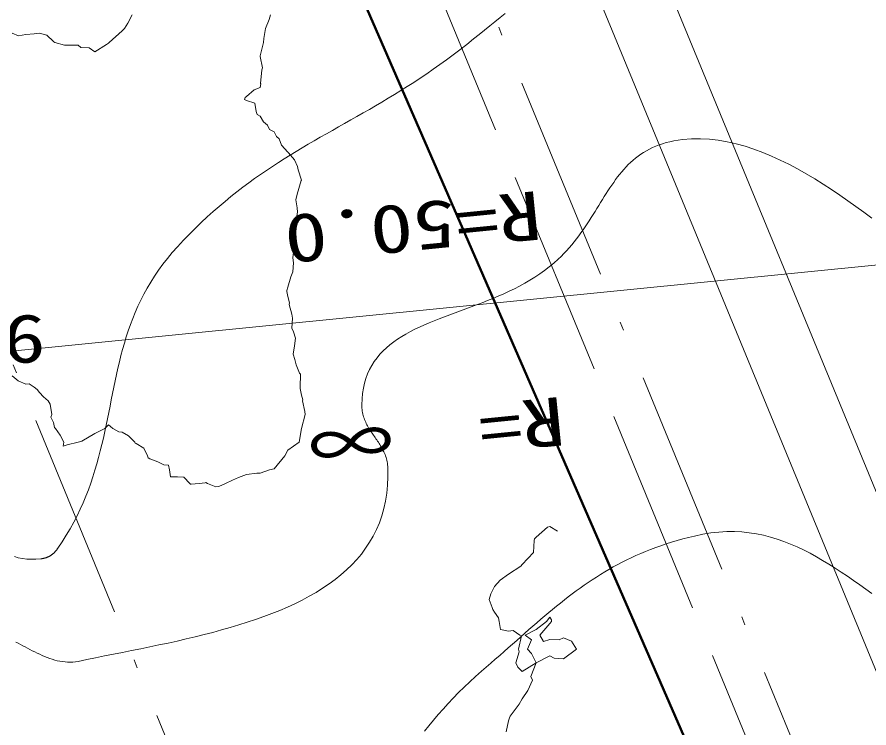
# Model space of a CAD drawing. Units: millimetres at full size, sheet at 1:500; details may follow other scales. Extents: x -209175 to 420500, y 0 to 351151.
# Drawn here: x 91184 to 103540, y 104385 to 114699 of the extents above; entities that cross this region are included whole.
import ezdxf
from ezdxf.enums import TextEntityAlignment as Align

# ---------------------------------------------------------------- set-up
doc = ezdxf.new("R2010")
doc.units = ezdxf.units.MM
doc.header["$LTSCALE"] = 500
doc.linetypes.add('USER1', pattern=[9.25, 6, -1.5, 0.25, -1.5])
doc.linetypes.add('USER3', pattern=[7.5, 6, -1.5])
for name, color, linetype, lineweight in [('D-BGD-HICN', 7, 'Continuous', 13), ('D-BGD-LWCN', 8, 'Continuous', 13), ('D-BGD-TXT', 7, 'Continuous', 13), ('D-BMK', 2, 'USER1', 13), ('D-BMK-HTXT', 7, 'Continuous', 13), ('D-BYP-STR8', 5, 'Continuous', 50), ('D-STR', 1, 'Continuous', 13), ('サーフェス_コンタ作成', 33, 'Continuous', 13)]:
    doc.layers.add(name, color=color, linetype=linetype, lineweight=lineweight)
doc.styles.add('ＭＳ ゴシック', font='')
doc.styles.get('ＭＳ ゴシック').set_extended_font_data('MS Gothic')

msp = doc.modelspace()

# ---------------------------------------------------------------- linework, layer by layer
at = {"layer": 'D-BGD-HICN'}
msp.add_lwpolyline([(91165.5, 105631.7), (91199, 105614.5), (91232.7, 105596.9), (91266.7, 105579), (91301.1, 105560.8), (91335.6, 105542.5), (91370.5, 105524.2), (91405.6, 105506.1), (91441, 105488.3), (91476.6, 105470.8), (91512.4, 105454), (91548.4, 105437.7), (91584.6, 105422.3), (91621, 105407.8), (91657.6, 105394.4), (91694.3, 105382.1), (91731.2, 105371.1), (91768.2, 105361.5), (91805.4, 105353.6), (91842.6, 105347.3), (91880, 105342.8), (91917.5, 105340.2), (91955.1, 105339.8), (91992.7, 105341.5), (92030.4, 105345.5), (92068.2, 105352), (92195.5, 105378), (92324, 105403.8), (92453.5, 105429.6), (92583.8, 105455.5), (92714.9, 105481.5), (92846.4, 105507.8), (92978.2, 105534.4), (93110.2, 105561.5), (93242.2, 105589.2), (93374, 105617.5), (93505.4, 105646.6), (93636.4, 105676.5), (93766.6, 105707.4), (93895.9, 105739.3), (94024.3, 105772.4), (94151.4, 105806.8), (94277.1, 105842.4), (94401.3, 105879.6), (94523.8, 105918.3), (94644.4, 105958.6), (94762.9, 106000.7), (94879.2, 106044.6), (94993.1, 106090.5), (95104.5, 106138.4), (95213, 106188.4), (95318.7, 106240.7), (95421.3, 106295.3), (95520.7, 106352.3), (95616.6, 106411.9), (95708.9, 106474.1), (95797.5, 106539.1), (95882.1, 106606.8), (95962.6, 106677.6), (96038.9, 106751.3), (96110.7, 106828.1), (96177.9, 106908.2), (96240.3, 106991.6), (96297.8, 107078.5), (96350.1, 107168.8), (96397.1, 107262.8), (96438.7, 107360.5), (96474.6, 107462), (96504.7, 107567.4), (96528.8, 107676.9), (96546.8, 107790.4), (96558.5, 107908.2), (96563.6, 108030.3), (96562.1, 108156.8), (96560.8, 108180.6), (96558.5, 108203.7), (96555.5, 108226.3), (96551.6, 108248.4), (96547, 108269.9), (96541.6, 108290.9), (96535.6, 108311.5), (96528.9, 108331.6), (96521.7, 108351.3), (96513.8, 108370.6), (96505.5, 108389.6), (96496.6, 108408.2), (96487.3, 108426.5), (96477.6, 108444.5), (96467.6, 108462.2), (96457.2, 108479.7), (96446.5, 108497), (96435.6, 108514.1), (96424.5, 108531.1), (96413.2, 108547.9), (96401.7, 108564.7), (96390.2, 108581.3), (96378.6, 108597.9), (96367, 108614.5), (96355.4, 108631.1), (96343.9, 108647.7), (96332.4, 108664.4), (96321.2, 108681.1), (96310.1, 108698), (96299.2, 108714.9), (96288.5, 108732.1), (96278.2, 108749.4), (96268.2, 108767), (96258.6, 108784.8), (96249.4, 108802.8), (96240.6, 108821.2), (96232.4, 108839.8), (96224.7, 108858.8), (96217.5, 108878.2), (96210.9, 108898), (96205, 108918.2), (96199.8, 108938.8), (96195.3, 108959.9), (96191.6, 108981.5), (96188.7, 109003.7), (96186.6, 109026.4), (96185.4, 109049.7), (96185.1, 109073.5), (96188.2, 109158.1), (96195.8, 109238.5), (96207.9, 109315.1), (96224.2, 109388), (96244.8, 109457.3), (96269.3, 109523.2), (96297.8, 109585.7), (96329.9, 109645.2), (96365.6, 109701.7), (96404.8, 109755.3), (96447.3, 109806.3), (96493, 109854.7), (96541.6, 109900.8), (96593.2, 109944.6), (96647.4, 109986.4), (96704.3, 110026.2), (96763.6, 110064.3), (96825.2, 110100.7), (96888.9, 110135.7), (96954.7, 110169.3), (97022.3, 110201.8), (97091.7, 110233.3), (97162.7, 110263.8), (97235.1, 110293.7), (97308.8, 110323), (97383.6, 110351.9), (97459.5, 110380.5), (97536.2, 110409), (97613.7, 110437.5), (97691.8, 110466.2), (97770.3, 110495.2), (97849.1, 110524.7), (97928.1, 110554.9), (98007, 110585.8), (98085.9, 110617.7), (98164.5, 110650.7), (98242.6, 110684.9), (98320.2, 110720.5), (98397.2, 110757.6), (98473.2, 110796.4), (98548.3, 110837.1), (98622.3, 110879.7), (98694.9, 110924.5), (98766.2, 110971.6), (98835.9, 111021.1), (98903.9, 111073.2), (98970.1, 111128), (99034.3, 111185.8), (99076.2, 111226.2), (99116.6, 111267.2), (99155.5, 111308.8), (99193.1, 111350.9), (99229.4, 111393.5), (99264.5, 111436.5), (99298.5, 111479.9), (99331.5, 111523.6), (99363.5, 111567.5), (99394.6, 111611.6), (99424.9, 111655.9), (99454.5, 111700.3), (99483.5, 111744.7), (99511.8, 111789.1), (99539.7, 111833.4), (99567.2, 111877.6), (99594.4, 111921.6), (99621.3, 111965.4), (99648.1, 112008.9), (99674.8, 112052.1), (99701.4, 112094.8), (99728.2, 112137.1), (99755.1, 112178.9), (99782.2, 112220.2), (99809.6, 112260.8), (99837.4, 112300.8), (99865.7, 112340.1), (99894.5, 112378.5), (99924, 112416.2), (99954.1, 112452.9), (99985.1, 112488.8), (100016.9, 112523.6), (100049.7, 112557.4), (100083.5, 112590.1), (100118.3, 112621.6), (100154.4, 112652), (100191.7, 112681.1), (100230.4, 112708.8), (100270.5, 112735.2), (100312.1, 112760.2), (100355.3, 112783.6), (100400.1, 112805.6), (100446.7, 112826), (100495.1, 112844.7), (100545.4, 112861.7), (100597.6, 112877), (100652, 112890.5), (100708.4, 112902.1), (100837.5, 112921.3), (100966.8, 112931.5), (101096.2, 112932.9), (101225.8, 112926.2), (101355.3, 112911.5), (101484.7, 112889.5), (101613.9, 112860.5), (101742.8, 112824.8), (101871.3, 112783), (101999.4, 112735.4), (102126.9, 112682.5), (102253.8, 112624.7), (102379.9, 112562.3), (102505.2, 112495.8), (102629.6, 112425.7), (102753, 112352.3), (102875.2, 112276), (102996.3, 112197.3), (103116.2, 112116.6), (103234.6, 112034.3), (103351.6, 111950.8), (103467.1, 111866.5), (103580.9, 111781.8)], dxfattribs=at)
at = {"layer": 'D-BGD-LWCN'}
for points in [[(91145.2, 106872.3), (91201.8, 106855.6), (91261.3, 106843.2), (91323.7, 106835.3), (91389.1, 106831.9), (91457.8, 106833.2), (91529.7, 106839.5), (91536.4, 106840.3), (91543.1, 106841.3), (91549.6, 106842.3), (91556.1, 106843.4), (91562.4, 106844.6), (91568.7, 106845.9), (91574.9, 106847.3), (91581, 106848.8), (91587.1, 106850.4), (91593, 106852.1), (91598.9, 106853.9), (91604.7, 106855.8), (91610.5, 106857.8), (91616.2, 106859.9), (91621.8, 106862), (91627.3, 106864.3), (91632.8, 106866.7), (91638.2, 106869.2), (91643.5, 106871.8), (91648.8, 106874.4), (91654, 106877.2), (91659.1, 106880.1), (91664.2, 106883.1), (91669.2, 106886.2), (91674.2, 106889.4), (91679.1, 106892.7), (91684, 106896.1), (91688.8, 106899.6), (91693.6, 106903.3), (91698.3, 106907), (91702.9, 106910.8), (91707.5, 106914.8), (91712.1, 106918.8), (91716.6, 106923), (91721.1, 106927.3), (91725.6, 106931.7), (91730, 106936.2), (91734.3, 106940.8), (91738.6, 106945.5), (91742.9, 106950.4), (91747.2, 106955.3), (91751.4, 106960.4), (91755.6, 106965.6), (91759.7, 106970.9), (91763.9, 106976.3), (91768, 106981.8), (91772, 106987.5), (91776.1, 106993.2), (91839.4, 107087.7), (91898.8, 107182.1), (91954.4, 107276.5), (92006.3, 107370.9), (92054.8, 107465.3), (92100.1, 107559.6), (92142.2, 107653.8), (92181.5, 107748), (92218.2, 107842.1), (92252.3, 107936.2), (92284, 108030.1), (92313.7, 108124), (92341.3, 108217.8), (92367.2, 108311.4), (92391.5, 108404.9), (92414.4, 108498.3), (92436.1, 108591.6), (92456.8, 108684.7), (92476.6, 108777.7), (92495.7, 108870.5), (92514.4, 108963.1), (92532.7, 109055.5), (92551, 109147.8), (92569.3, 109239.8), (92587.9, 109331.7), (92606.9, 109423.3), (92626.6, 109514.7), (92647, 109605.9), (92668.5, 109696.8), (92691.1, 109787.5), (92715.1, 109877.9), (92740.7, 109968.1), (92768, 110058), (92797.2, 110147.6), (92828.5, 110236.9), (92862.1, 110325.9), (92898.2, 110414.6), (92936.9, 110503), (92978.5, 110591.1), (93023.1, 110678.8), (93070.9, 110766.2), (93122.1, 110853.2), (93176.9, 110939.9), (93235.5, 111026.2), (93298, 111112.2), (93364.6, 111197.7), (93435.6, 111282.9), (93511.1, 111367.6), (93597.7, 111460.2), (93684.1, 111549.5), (93770.4, 111635.7), (93856.6, 111719), (93942.7, 111799.3), (94028.7, 111877), (94114.6, 111952), (94200.5, 112024.5), (94286.3, 112094.8), (94372.2, 112162.7), (94458, 112228.7), (94543.9, 112292.6), (94629.7, 112354.7), (94715.7, 112415.2), (94801.7, 112474), (94887.9, 112531.4), (94974.1, 112587.6), (95060.5, 112642.5), (95147, 112696.3), (95233.7, 112749.3), (95320.6, 112801.4), (95407.7, 112852.9), (95495, 112903.9), (95582.6, 112954.4), (95670.4, 113004.7), (95758.5, 113054.8), (95846.9, 113104.9), (95935.6, 113155.1), (96024.7, 113205.5), (96114.1, 113256.3), (96203.9, 113307.6), (96294.1, 113359.5), (96384.7, 113412.2), (96475.7, 113465.8), (96567.2, 113520.3), (96659.1, 113576.1), (96751.5, 113633), (96844.4, 113691.4), (96937.9, 113751.3), (97031.8, 113812.9), (97126.4, 113876.2), (97221.5, 113941.5), (97317.2, 114008.8), (97413.5, 114078.3), (97510.5, 114150.1), (97608.1, 114224.3), (97706.3, 114301.1), (97805.3, 114380.6), (97884.6, 114444.9), (97962.7, 114508), (98039.9, 114570), (98115.9, 114630.9), (98191, 114690.8), (98265.1, 114749.8)], [(103583.6, 106335.5), (103494.3, 106398.9), (103405.3, 106461.8), (103316.2, 106524.2), (103227.2, 106585.6), (103138, 106645.8), (103048.4, 106704.6), (102958.5, 106761.7), (102868, 106816.9), (102776.9, 106869.8), (102685, 106920.2), (102592.2, 106967.9), (102498.3, 107012.5), (102403.3, 107053.8), (102307.1, 107091.6), (102209.4, 107125.5), (102110.3, 107155.3), (102009.5, 107180.8), (101906.9, 107201.7), (101802.5, 107217.7), (101696.1, 107228.5), (101587.5, 107233.9), (101476.7, 107233.6), (101363.6, 107227.4), (101247.9, 107214.9), (101129.7, 107196), (101008.7, 107170.3), (100922.9, 107149.2), (100839, 107127.1), (100757.1, 107104), (100676.9, 107080.1), (100598.5, 107055.2), (100521.8, 107029.3), (100446.7, 107002.6), (100373.1, 106974.9), (100301, 106946.4), (100230.3, 106916.9), (100161, 106886.6), (100092.9, 106855.4), (100026.1, 106823.3), (99960.4, 106790.4), (99895.8, 106756.6), (99832.1, 106721.9), (99769.5, 106686.4), (99707.6, 106650.1), (99646.6, 106613), (99586.4, 106575), (99526.8, 106536.3), (99467.7, 106496.7), (99409.3, 106456.3), (99351.3, 106415.2), (99293.6, 106373.3), (99236.4, 106330.6), (99179.3, 106287.1), (99122.5, 106242.9), (99065.8, 106197.9), (99009.2, 106152.2), (98952.5, 106105.7), (98895.8, 106058.5), (98838.9, 106010.6), (98781.9, 105962), (98724.5, 105912.7), (98666.8, 105862.7), (98608.7, 105812), (98550.1, 105760.6), (98490.9, 105708.6), (98431.2, 105655.8), (98370.7, 105602.4), (98309.5, 105548.4), (98247.5, 105493.7), (98184.6, 105438.4), (98120.7, 105382.4), (98055.8, 105325.9), (97989.9, 105268.7), (97922.7, 105210.9), (97834.7, 105133.7), (97749.6, 105056), (97667.3, 104977.7), (97587.7, 104898.8), (97510.5, 104819.6), (97435.6, 104739.9), (97363, 104659.9), (97292.4, 104579.6), (97223.7, 104499.1), (97156.7, 104418.5), (97091.4, 104337.8)]]:
    msp.add_lwpolyline(points, dxfattribs=at)
at = {"layer": 'D-BMK'}
msp.add_line((86195.9, 121682.2), (93781.7, 103176.7), dxfattribs=at)
at = {"layer": 'D-BMK-HTXT'}
msp.add_line((79426.5, 108690.7), (117438.9, 112471.4), dxfattribs=at)
at = {"layer": 'D-BYP-STR8'}
msp.add_line((118719.1, 63257.7), (88327, 133037.8), dxfattribs=at)
at = {"layer": 'D-STR'}
for p, q in [((93589.4, 132199), (121277.3, 65029.7)), ((92744.8, 131663.5), (120361.3, 64627.9))]:
    msp.add_line(p, q, dxfattribs=at)
at = {"layer": 'D-STR', "linetype": 'USER1'}
msp.add_line((91455.8, 130846.2), (119137.9, 63660), dxfattribs=at)
at = {"layer": 'D-STR', "linetype": 'USER3'}
msp.add_line((91264.7, 129705.1), (118437.7, 63784.2), dxfattribs=at)
at = {"layer": 'サーフェス_コンタ作成'}
for points in [[(92853.9, 114731), (92791, 114611), (92740.9, 114531), (92711, 114498), (92518.1, 114331), (92511, 114320.5), (92479.4, 114299.4), (92311, 114196.3), (92232.4, 114252.4), (92111, 114258.5), (92071.3, 114291.3), (91911, 114290.2), (91872.5, 114292.5), (91734.5, 114331), (91719.2, 114339.2), (91711, 114342.1), (91615.9, 114435.9), (91511, 114463.7), (91434.2, 114454.2), (91311, 114445), (91205.3, 114425.3), (91111, 114463.3)], [(94861.2, 114731), (94842.8, 114662.8), (94787.4, 114531), (94765.4, 114385.4), (94759.3, 114331), (94711, 114135.7), (94710.1, 114131), (94708.3, 114128.3), (94711, 114127.8), (94742.9, 113962.9), (94732.5, 113931), (94716.9, 113736.9), (94719, 113731), (94711, 113678.9), (94621.1, 113641.1), (94511, 113546.2), (94490.8, 113531), (94481.1, 113501.1), (94511, 113486.8), (94631.7, 113451.7), (94650.6, 113331), (94665.5, 113285.5), (94711, 113259.4), (94760.1, 113180.1), (94817.1, 113131), (94845.5, 113065.5), (94911, 113034.2), (94947.1, 112967.1), (94984.7, 112931), (95018.4, 112838.4), (95111, 112740.1), (95118.4, 112738.4), (95121.6, 112731), (95205.9, 112625.9), (95252, 112531), (95262.8, 112482.8), (95307.5, 112331), (95306.6, 112326.6), (95247.1, 112131), (95227.8, 112047.8), (95245.9, 111931), (95249.7, 111869.7), (95227.6, 111731), (95187.4, 111607.4), (95189.5, 111531), (95211.8, 111431.8), (95196.7, 111331), (95185.3, 111205.3), (95193.5, 111131), (95182.3, 111002.3), (95155.6, 110931), (95111, 110779.1), (95096.1, 110731), (95098.1, 110718.1), (95111, 110647.1), (95134.7, 110554.7), (95132.8, 110531), (95168.3, 110388.3), (95180.4, 110331), (95167.8, 110187.8), (95194, 110131), (95221.8, 110041.8), (95206.1, 109931), (95188.7, 109808.7), (95211.9, 109731), (95234.2, 109654.2), (95279.3, 109531), (95295.8, 109515.8), (95290.6, 109331), (95290.3, 109310.3), (95311, 109212.1), (95327.9, 109147.9), (95326.4, 109131), (95355.8, 108975.8), (95362, 108931), (95311, 108731), (95277.7, 108531), (95111, 108417.1), (95067.1, 108331), (94911, 108144.8), (94846.7, 108131), (94711, 108081.6), (94664.1, 108084.1), (94511, 108062.9), (94396.7, 108016.7), (94311, 107980.5), (94208.9, 107931), (94111, 107886.3), (94065.5, 107885.5), (93946.7, 107931), (93924.2, 107944.2), (93911, 107939.3), (93827.7, 107931), (93711, 107921.2), (93701.8, 107921.8), (93692.3, 107931), (93604.8, 108024.8), (93511, 108028.8), (93411, 108031), (93397.4, 108131), (93379.8, 108199.8), (93311, 108204.5), (93224.1, 108244.1), (93111, 108290.2), (93084.8, 108304.8), (93077.1, 108331), (93024.4, 108444.4), (92911, 108512), (92895.6, 108515.6), (92890.6, 108531), (92802, 108622), (92711, 108677.9), (92660.8, 108680.8), (92575, 108731), (92537.2, 108757.2), (92511, 108784.9), (92455.8, 108731), (92311, 108656.4), (92125.7, 108545.7), (92111, 108540.4), (92071, 108531), (91911, 108495), (91851.3, 108471.3), (91862.2, 108531), (91811.8, 108631.8), (91741.6, 108731), (91726, 108746), (91711, 108815.6), (91674.4, 108894.4), (91690.6, 108931), (91663.6, 109083.6), (91635.8, 109131), (91568.4, 109188.4), (91511, 109253.5), (91474.4, 109294.4), (91430.6, 109331), (91358.8, 109378.8), (91311, 109370.8), (91201.7, 109421.7), (91111, 109493.1)], [(99021.3, 107241.3), (98911, 107308.8), (98877.7, 107297.7), (98711, 107155.7), (98690.4, 107131), (98685.7, 107105.7), (98675.3, 106931), (98511, 106756.3), (98492.7, 106731), (98311, 106617.9), (98193.2, 106531), (98111, 106439.6), (98057.8, 106331), (98029.7, 106249.7), (98073.8, 106131), (98085.7, 106105.7), (98111, 106065.4), (98165.1, 105985.1), (98177.2, 105931), (98195.8, 105815.8), (98311, 105789.5), (98381.6, 105801.6), (98478.4, 105731), (98500.4, 105720.4), (98454.7, 105531), (98467.6, 105487.6), (98416.4, 105331), (98446.1, 105266.1), (98511, 105202.8), (98711, 105331), (98911, 105433.1), (98975.6, 105395.6), (99111, 105388.1), (99297.7, 105531), (99225.8, 105645.8), (99111, 105695), (99046.2, 105666.2), (98911, 105667.5), (98819.3, 105639.3), (98765.9, 105731), (98911, 105902.4), (98934.9, 105931), (98934.7, 105954.7), (98911, 105992.1), (98863.2, 105931), (98711, 105814.3), (98554.8, 105731), (98643.4, 105663.4), (98588.2, 105531), (98645.2, 105465.2), (98711, 105331), (98635.5, 105131), (98658.1, 105078.1), (98591, 104931), (98511, 104809), (98465.8, 104731), (98338, 104558), (98325.4, 104531), (98311, 104489.3), (98276.5, 104331)]]:
    msp.add_lwpolyline(points, dxfattribs=at)

# ---------------------------------------------------------------- texts
at = {"layer": 'D-BGD-TXT', "style": 'ＭＳ ゴシック', "width": 1.3}
msp.add_text('1304.26', height=705, rotation=359.993, dxfattribs=at).set_placement((87236.3, 110390.8), align=Align.TOP_LEFT)
at = {"layer": 'D-BMK-HTXT', "style": 'ＭＳ ゴシック', "width": 1.3}
for s, p in [('R=50.0', (98823.2, 111476.8)), ('R=  ∞ ', (99161.9, 108491.6))]:
    msp.add_text(s, height=705, rotation=185.68, dxfattribs=at).set_placement(p, align=Align.TOP_LEFT)

doc.saveas('drawing.dxf')
